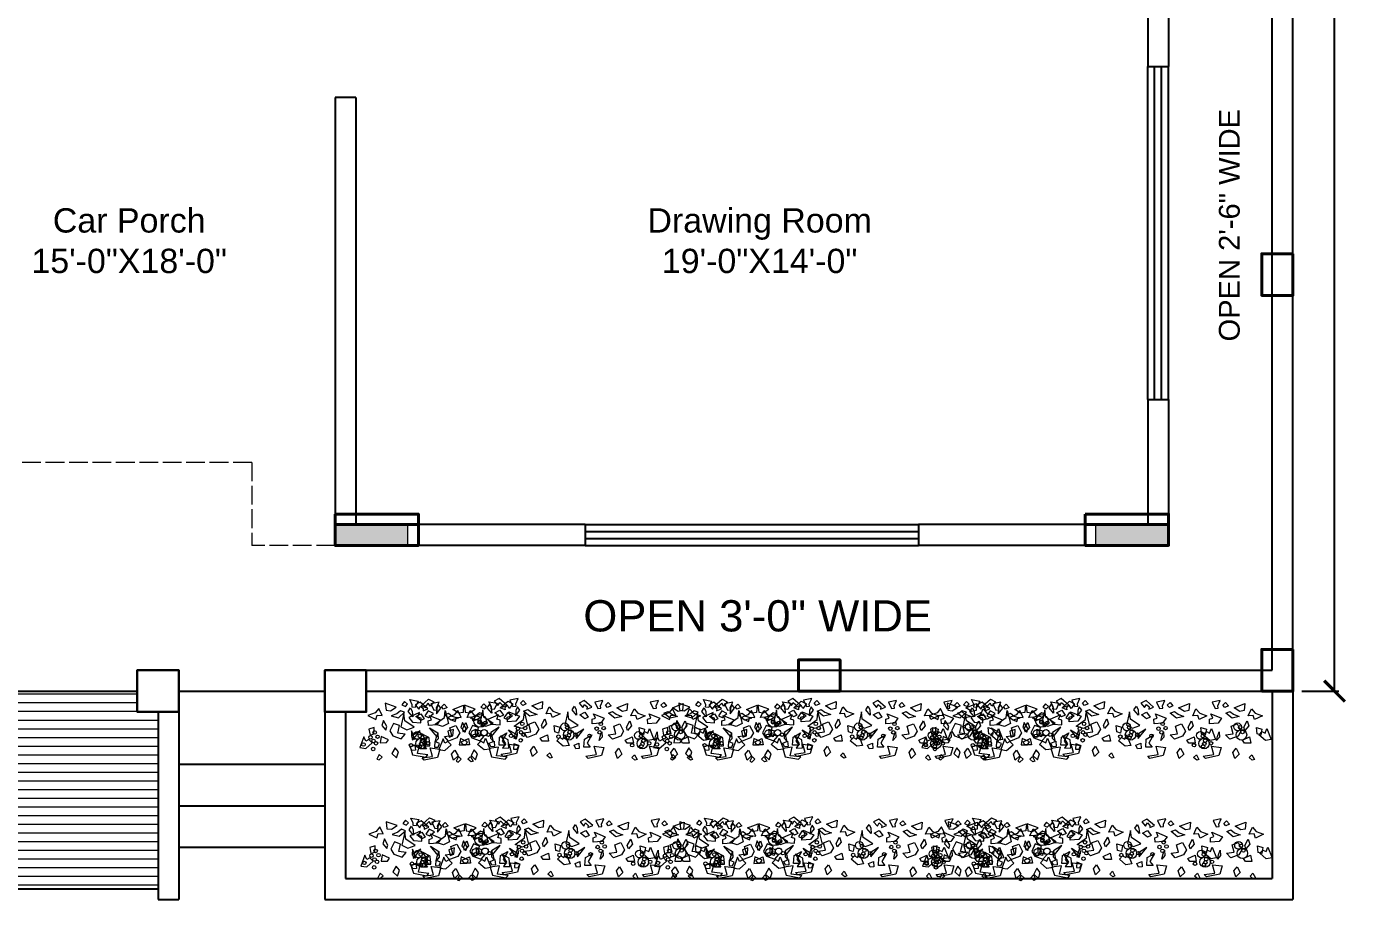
# Model space of a CAD drawing. Header units: inches. Extents: x 127915 to 129493, y -26045 to -25222.
# Drawn here: x 128273.8 to 128657.2, y -26021.8 to -25770.4 of the extents above; entities that cross this region are included whole.
import ezdxf

# ---------------------------------------------------------------- set-up
doc = ezdxf.new("R2010")
doc.units = ezdxf.units.IN
doc.header["$LTSCALE"] = 0.03
doc.header["$MEASUREMENT"] = 0
doc.header["$PDMODE"] = 35
doc.header["$PDSIZE"] = 10
doc.linetypes.add('ACAD_ISO02W100', pattern=[15, 12, -3])
for name, color, linetype, lineweight in [('COL', 170, 'Continuous', 40), ('Col Boundary Wall 9x12', 170, 'Continuous', 30), ('HATCH', 2, 'Continuous', 0), ('LSTREEDC', 3, 'Continuous', 5), ('PROJ', 6, 'ACAD_ISO02W100', 13), ('TREE', 86, 'Continuous', 9), ('windows', 4, 'Continuous', 20)]:
    doc.layers.add(name, color=color, linetype=linetype, lineweight=lineweight)
for name, color, linetype in [('STEP', 220, 'Continuous'), ('STEP @ 1', 220, 'Continuous'), ('WALL', 254, 'Continuous')]:
    doc.layers.add(name, color=color, linetype=linetype)
doc.styles.get("Standard").update_dxf_attribs({"font": 'arial.ttf'})
doc.dimstyles.new('Faisal', dxfattribs={"dimtxt": 10, "dimasz": 6, "dimexe": 1.18, "dimexo": 2.5625, "dimgap": 0.09, "dimtad": 0, "dimtoh": 1, "dimdec": 0, "dimzin": 0, "dimdsep": 46, "dimlunit": 4, "dimtxsty": 'Standard', "dimblk": 'ARCHTICK', "dimcen": 1.34, "dimclrd": 1, "dimclre": 2, "dimadec": 0, "dimazin": 0, "dimtfac": 1, "dimtdec": 0, "dimtofl": 0, "dimtmove": 0, "dimatfit": 3, "dimfxl": 0, "dimtolj": 1, "dimtzin": 0, "dimlwe": 25, "dimarcsym": 0})

# ---------------------------------------------------------------- blocks, each defined once
blk = doc.blocks.new('_ArchTick')
at = {"color": 0, "linetype": 'ByBlock', "const_width": 0.15}
blk.add_lwpolyline([(-0.5, -0.5), (0.5, 0.5)], dxfattribs=at)
blk = doc.blocks.new('*D8')
at = {"layer": 'Defpoints', "color": 0, "ltscale": 15, "transparency": 16777216}
for p in [(128638.66, -25241.81), (128638.66, -25961.81), (128650.66, -25961.81)]:
    blk.add_point(p, dxfattribs=at)
at = {"layer": 'STEP', "color": 2, "lineweight": 25, "ltscale": 15, "transparency": 16777216}
for p, q in [((128641.23, -25241.81), (128651.84, -25241.81)), ((128641.23, -25961.81), (128651.84, -25961.81))]:
    blk.add_line(p, q, dxfattribs=at)
at = {"layer": 'STEP', "color": 1, "lineweight": -2, "ltscale": 15, "transparency": 16777216}
for p, q in [((128650.66, -25241.81), (128650.66, -25593.2)), ((128650.66, -25961.81), (128650.66, -25610.41))]:
    blk.add_line(p, q, dxfattribs=at)
at = {"layer": 'STEP', "color": 1, "lineweight": -2, "ltscale": 15, "transparency": 16777216, "xscale": 6, "yscale": 6, "zscale": 6}
for p, rotation in [((128650.66, -25241.81), 90), ((128650.66, -25961.81), 270)]:
    blk.add_blockref('_ArchTick', p, dxfattribs=dict(at, rotation=rotation))
at = {"layer": 'STEP', "color": 0, "ltscale": 15, "transparency": 16777216, "insert": (128650.66, -25601.81), "char_height": 10, "attachment_point": 5, "rotation": 90}
blk.add_mtext("\\A1;60'", dxfattribs=at)
blk = doc.blocks.new('A$C322008BC')
at = {"layer": 'TREE', "linetype": 'Continuous'}
for points in [[(2.93, 16.71), (5.79, 15.35), (6.27, 16.89), (8.03, 16.75), (6.84, 19.3), (5.53, 17.7)], [(9.17, 21.19), (9.43, 18.65), (11.01, 18.44), (13.05, 19.77)], [(16.13, 21.76), (15.1, 20.55), (16.39, 19.95), (17.14, 20.79)], [(18.29, 19.54), (18.88, 18.24), (19.03, 16.29), (17.4, 18.23)], [(18.8, 19.78), (18.9, 20.64), (17.99, 22.48), (20.95, 21.97), (19.92, 19.66)], [(24.52, 19.2), (21.76, 21.54), (19.94, 20.57), (21.28, 19.01), (21.9, 20.14), (22.85, 19.26), (22.77, 18.47)], [(22.05, 20.21), (24.76, 22.61), (26.61, 21.68), (25.3, 20.08), (24.66, 21.2), (23.72, 20.3), (23.81, 19.51)], [(27.77, 18.84), (27.66, 19.7), (28.54, 21.55), (25.58, 20.98), (26.67, 18.7)], [(28.27, 20.67), (27.7, 19.37), (27.6, 17.41), (29.19, 19.39)], [(30.41, 20.88), (31.46, 19.68), (30.18, 19.06), (29.42, 19.88)], [(37.38, 20.44), (37.17, 17.9), (35.6, 17.65), (33.52, 18.94)], [(37.66, 20.45), (37.92, 17.91), (39.5, 17.69), (41.55, 19.03)], [(44.62, 21.02), (43.59, 19.81), (44.89, 19.21), (45.63, 20.04)], [(46.77, 20.87), (47.36, 19.57), (47.5, 17.62), (45.87, 19.56)], [(47.3, 19.04), (47.39, 19.9), (46.48, 21.73), (49.44, 21.23), (48.41, 18.92)], [(52.99, 20.53), (50.24, 22.87), (48.41, 21.9), (49.75, 20.34), (50.37, 21.47), (51.32, 20.58), (51.25, 19.8)], [(50.55, 19.47), (53.25, 21.87), (55.1, 20.94), (53.79, 19.34), (53.15, 20.46), (52.22, 19.56), (52.3, 18.77)], [(56.25, 20.17), (56.13, 21.02), (57.01, 22.88), (54.06, 22.31), (55.14, 20.02)], [(56.76, 19.93), (56.2, 18.62), (56.09, 16.67), (57.68, 18.65)], [(58.88, 22.2), (59.94, 21.01), (58.65, 20.39), (57.89, 21.21)], [(65.85, 21.77), (65.64, 19.23), (64.07, 18.98), (62, 20.27)], [(72.18, 17.42), (69.35, 16), (68.84, 17.54), (67.08, 17.36), (68.22, 19.93), (69.56, 18.36)], [(77.33, 20.15), (77.92, 18.85), (78.07, 16.9), (76.44, 18.84)], [(83.55, 19.81), (80.8, 22.15), (78.97, 21.18), (80.31, 19.62), (80.93, 20.75), (81.88, 19.86), (81.81, 19.08)], [(86.81, 19.45), (86.7, 20.3), (87.57, 22.16), (84.62, 21.59), (85.7, 19.31)], [(89.45, 21.48), (90.5, 20.29), (89.22, 19.67), (88.45, 20.49)], [(96.42, 21.05), (96.21, 18.51), (94.64, 18.26), (92.56, 19.55)], [(102.75, 16.7), (99.91, 15.28), (99.41, 16.82), (97.65, 16.64), (98.79, 19.21), (100.13, 17.64)], [(106.81, 19.45), (106.69, 20.3), (107.57, 22.16), (104.62, 21.59), (105.7, 19.31)], [(109.44, 21.48), (110.5, 20.29), (109.21, 19.67), (108.45, 20.49)], [(116.41, 21.05), (116.2, 18.51), (114.63, 18.26), (112.56, 19.55)], [(122.75, 16.7), (119.91, 15.28), (119.4, 16.82), (117.64, 16.64), (118.78, 19.21), (120.12, 17.64)], [(8.48, 15.01), (7.91, 13.15), (9.39, 11.53), (9.76, 12.77)], [(11.27, 16.62), (13.87, 15.98), (16.1, 17.93), (14.62, 18.45), (13.32, 17.41)], [(19.59, 12.56), (16.19, 14.87), (15.84, 17.43), (14.77, 12.67), (16.93, 11.62)], [(21.48, 17.8), (17.67, 16.07), (18.96, 14.37), (22.02, 14.18), (22.03, 15.82), (20.82, 16.18)], [(21.97, 17.4), (23.22, 15.59), (21.94, 14.97), (20.14, 16.43)], [(24.64, 18.46), (23.42, 16.63), (24.72, 16.03), (26.49, 17.53)], [(25.14, 16.8), (28.99, 15.15), (27.73, 13.43), (24.68, 13.17), (24.64, 14.82), (25.83, 15.2)], [(27.11, 13.67), (30.47, 16.05), (30.76, 18.62), (31.94, 13.88), (29.8, 12.79)], [(35.37, 15.84), (32.79, 15.14), (30.51, 17.04), (31.98, 17.6), (33.31, 16.58)], [(31.42, 15.97), (34.29, 14.6), (34.76, 16.15), (36.52, 16.01), (35.33, 18.56), (34.02, 16.96)], [(43.71, 16.09), (40.87, 14.67), (40.37, 16.21), (38.61, 16.03), (39.75, 18.6), (41.09, 17.04)], [(39.77, 15.88), (42.36, 15.24), (44.6, 17.19), (43.12, 17.71), (41.81, 16.67)], [(48.06, 13.89), (44.66, 16.2), (44.32, 18.76), (43.24, 14), (45.4, 12.95)], [(49.97, 17.06), (46.16, 15.33), (47.45, 13.63), (50.51, 13.44), (50.52, 15.08), (49.32, 15.44)], [(50.44, 18.73), (51.69, 16.92), (50.41, 16.3), (48.61, 17.76)], [(53.13, 17.72), (51.91, 15.89), (53.21, 15.29), (54.98, 16.79)], [(53.61, 18.13), (57.46, 16.48), (56.21, 14.76), (53.15, 14.5), (53.11, 16.14), (54.3, 16.53)], [(55.61, 12.93), (58.96, 15.31), (59.25, 17.88), (60.43, 13.14), (58.29, 12.05)], [(63.08, 14.46), (64.45, 11.79), (63.38, 10.01), (60.44, 8.89), (58.92, 10.53), (61.6, 10.92), (60.87, 13.62)], [(63.84, 17.17), (61.26, 16.47), (58.99, 18.37), (60.45, 18.93), (61.78, 17.91)], [(66.67, 15.61), (67.27, 13.76), (65.83, 12.11), (65.43, 13.34)], [(78.63, 13.17), (75.23, 15.48), (74.88, 18.04), (73.8, 13.28), (75.96, 12.23)], [(81.01, 18.01), (82.26, 16.2), (80.98, 15.58), (79.18, 17.04)], [(84.18, 17.41), (88.02, 15.76), (86.77, 14.04), (83.72, 13.78), (83.67, 15.42), (84.87, 15.81)], [(94.41, 16.45), (91.83, 15.75), (89.55, 17.65), (91.02, 18.21), (92.35, 17.19)], [(97.23, 14.89), (97.84, 13.04), (96.4, 11.39), (95.99, 12.62)], [(104.17, 17.41), (108.02, 15.76), (106.77, 14.04), (103.71, 13.78), (103.67, 15.42), (104.86, 15.81)], [(114.4, 16.45), (111.82, 15.75), (109.55, 17.65), (111.02, 18.21), (112.34, 17.19)], [(117.23, 14.89), (117.83, 13.04), (116.39, 11.39), (115.99, 12.62)], [(3.23, 11.84), (3.67, 9.69), (5.01, 10.18), (5.2, 12.49)], [(12.09, 13.93), (10.78, 11.24), (11.88, 9.48), (14.84, 8.42), (16.33, 10.09), (13.65, 10.43), (14.31, 13.14)], [(18.66, 11.25), (18.55, 9.3), (19.66, 8.08), (19.3, 9.59)], [(18.97, 7.9), (21.67, 11.27), (18.66, 9.37)], [(22.27, 10.18), (24.01, 7.29), (22.89, 5.77), (25.21, 5.84), (24.95, 8.74)], [(27.83, 9.03), (25.06, 12.34), (28.11, 10.5)], [(28.1, 10.32), (28.24, 8.37), (27.16, 7.13), (27.49, 8.64)], [(34.61, 13.13), (35.98, 10.47), (34.91, 8.68), (31.97, 7.57), (30.44, 9.2), (33.12, 9.59), (32.4, 12.29)], [(31.73, 11.1), (32.16, 8.95), (33.5, 9.44), (33.69, 11.75)], [(36.97, 14.27), (36.41, 12.41), (37.88, 10.79), (38.26, 12.03)], [(38.19, 14.28), (38.8, 12.43), (37.36, 10.78), (36.96, 12.01)], [(40.58, 13.19), (39.27, 10.5), (40.37, 8.74), (43.33, 7.68), (44.83, 9.35), (42.14, 9.69), (42.8, 12.4)], [(43.5, 11.22), (43.11, 9.06), (41.77, 9.52), (41.53, 11.83)], [(47.15, 10.51), (47.05, 8.56), (48.15, 7.34), (47.79, 8.84)], [(47.45, 9.23), (50.14, 12.6), (47.13, 10.7)], [(52.98, 10.49), (51.29, 7.57), (52.45, 6.07), (50.13, 6.09), (50.33, 9.01)], [(56.32, 8.29), (53.56, 11.6), (56.61, 9.76)], [(56.57, 11.65), (56.71, 9.69), (55.63, 8.46), (55.96, 9.96)], [(67.56, 9.86), (68, 7.54), (65.68, 7.56), (65, 8.61)], [(71.98, 12.55), (71.59, 10.39), (70.24, 10.85), (70, 13.16)], [(73.8, 9.89), (75.35, 6), (73.24, 5.67), (70.9, 7.64), (72.03, 8.84), (73.15, 8.26)], [(78.01, 8.51), (80.7, 11.88), (77.69, 9.98)], [(83.54, 9.77), (81.86, 6.85), (83.01, 5.35), (80.69, 5.37), (80.89, 8.29)], [(87.13, 10.93), (87.28, 8.97), (86.2, 7.74), (86.53, 9.24)], [(93.64, 13.74), (95.01, 11.07), (93.95, 9.29), (91.01, 8.18), (89.48, 9.81), (92.16, 10.2), (91.44, 12.9)], [(102.54, 11.83), (102.15, 9.67), (100.8, 10.13), (100.56, 12.44)], [(104.33, 12.03), (105.88, 8.14), (103.78, 7.81), (101.44, 9.79), (102.57, 10.98), (103.69, 10.41)], [(107.13, 10.93), (107.27, 8.97), (106.19, 7.74), (106.52, 9.24)], [(113.64, 13.74), (115.01, 11.07), (113.94, 9.29), (111.01, 8.18), (109.48, 9.81), (112.16, 10.2), (111.44, 12.9)], [(122.54, 11.83), (122.15, 9.67), (120.8, 10.13), (120.56, 12.44)], [(124.33, 12.03), (125.88, 8.14), (123.78, 7.81), (121.43, 9.79), (122.56, 10.98), (123.68, 10.41)], [(1.47, 9.14), (0, 5.22), (2.11, 4.93), (4.41, 6.96), (3.25, 8.13), (2.15, 7.53)], [(7.7, 9.24), (7.32, 6.91), (9.64, 6.98), (10.29, 8.05)], [(12.69, 5.14), (11.56, 3.07), (13.22, 1.52), (13.88, 3.69)], [(18.07, 5.56), (18.98, 2.63), (23.79, 1.74), (24.54, 2.57), (20.74, 3.03), (21.5, 6.06)], [(19.85, 6.23), (20, 4.28), (18.7, 4.2), (18.11, 5.5)], [(24.51, 9.17), (22.82, 6.25), (23.98, 4.75), (21.66, 4.77), (21.86, 7.68)], [(28.8, 4.64), (27.95, 1.69), (23.16, 0.7), (22.39, 1.52), (26.18, 2.05), (25.36, 5.06)], [(26.98, 7.34), (26.88, 5.38), (28.18, 5.33), (28.74, 6.64)], [(29.96, 8.4), (28.49, 4.48), (30.6, 4.19), (32.9, 6.22), (31.75, 7.39), (30.64, 6.79)], [(36.2, 8.5), (35.81, 6.17), (38.13, 6.24), (38.79, 7.31)], [(39.09, 8.53), (39.52, 6.21), (37.2, 6.23), (36.53, 7.29)], [(45.32, 8.56), (46.87, 4.67), (44.77, 4.34), (42.43, 6.32), (43.56, 7.51), (44.68, 6.94)], [(46.56, 4.82), (47.47, 1.89), (52.29, 1), (53.04, 1.83), (49.24, 2.29), (50, 5.32)], [(48.33, 7.56), (48.47, 5.61), (47.17, 5.53), (46.58, 6.83)], [(50.76, 9.44), (52.51, 6.55), (51.39, 5.03), (53.7, 5.1), (53.44, 8)], [(57.28, 5.97), (56.43, 3.02), (51.63, 2.03), (50.86, 2.85), (54.65, 3.38), (53.83, 6.39)], [(55.48, 6.59), (55.37, 4.64), (56.67, 4.59), (57.23, 5.9)], [(62.66, 5.66), (63.83, 3.61), (62.2, 2.02), (61.5, 4.18)], [(78.89, 6.84), (79.04, 4.89), (77.74, 4.81), (77.15, 6.11)], [(87.84, 5.25), (86.99, 2.3), (82.19, 1.31), (81.43, 2.13), (85.22, 2.66), (84.4, 5.67)], [(93.23, 4.94), (94.4, 2.89), (92.77, 1.3), (92.06, 3.46)], [(98.13, 9.14), (98.56, 6.82), (96.24, 6.84), (95.56, 7.89)], [(107.84, 5.25), (106.99, 2.3), (102.19, 1.31), (101.43, 2.13), (105.21, 2.66), (104.39, 5.67)], [(113.23, 4.94), (114.39, 2.89), (112.77, 1.3), (112.06, 3.46)], [(118.12, 9.14), (118.56, 6.82), (116.24, 6.84), (115.56, 7.89)], [(7.01, 2.69), (6.17, 1), (6.91, 0.74), (8.03, 1.72)], [(34.19, 4.33), (35.36, 2.28), (33.73, 0.7), (33.03, 2.85)], [(35.51, 1.95), (34.66, 0.26), (35.4, 0), (36.52, 0.98)], [(39.91, 2), (40.79, 0.33), (40.06, 0.05), (38.92, 1)], [(41.18, 4.4), (40.05, 2.33), (41.71, 0.78), (42.38, 2.94)], [(68.39, 3.33), (69.27, 1.65), (68.53, 1.38), (67.39, 2.33)], [(98.95, 2.61), (99.83, 0.93), (99.1, 0.66), (97.96, 1.61)], [(118.95, 2.61), (119.83, 0.93), (119.09, 0.66), (117.95, 1.61)]]:
    blk.add_lwpolyline(points, close=True, dxfattribs=at)
at = {"layer": 'TREE', "color": 20}
for centre, radius in [((43.27, 14.83), 2.27), ((43.14, 14.59), 0.63), ((43.14, 14.28), 0.63), ((45.27, 14.13), 0.63), ((58.5, 13.77), 0.63), ((86.82, 13.77), 0.63), ((5.35, 10.65), 0.63), ((6.39, 9.11), 0.63), ((20.69, 9.57), 1.39), ((21.59, 9.37), 0.63), ((41.38, 10.3), 1.26), ((41.24, 9.44), 0.63), ((44.78, 10.55), 1.13), ((44.37, 13.68), 0.63), ((44.37, 13.32), 0.63), ((46.3, 9.86), 0.63), ((54.45, 9.46), 0.63), ((56.98, 12.04), 0.63), ((58.08, 10.68), 0.63), ((58.99, 9.86), 0.63), ((59.53, 12.23), 0.63), ((71.57, 9.17), 0.63), ((73.83, 12.69), 1.39), ((75.22, 9.8), 1.89), ((74.74, 12.49), 0.63), ((75.27, 9.65), 0.63), ((75.58, 10.8), 0.63), ((77.69, 9.86), 0.63), ((82.77, 9.46), 0.63), ((85.3, 12.04), 0.63), ((86.39, 10.68), 0.63), ((87.85, 12.23), 0.63), ((100.35, 9.57), 1.39), ((101.26, 9.37), 0.63), ((113.78, 12.69), 1.39), ((115.17, 9.8), 1.89), ((114.69, 12.49), 0.63), ((115.53, 10.8), 0.63), ((1.3, 6.34), 0.63), ((3.83, 8.92), 0.63), ((4.81, 4.72), 0.63), ((4.93, 7.56), 0.63), ((5.84, 6.74), 0.63), ((18.42, 6.05), 0.63), ((22.07, 6.68), 1.89), ((21.7, 5.69), 0.63), ((22.12, 6.53), 0.63), ((22.44, 7.68), 0.63), ((24.54, 6.74), 0.63), ((57.96, 7.84), 0.63), ((74.85, 8.81), 0.63), ((98.09, 6.05), 0.63), ((101.74, 6.68), 1.89), ((101.37, 5.69), 0.63), ((101.79, 6.53), 0.63), ((102.1, 7.68), 0.63), ((104.21, 6.74), 0.63)]:
    blk.add_circle(centre, radius, dxfattribs=at)

msp = doc.modelspace()

# ---------------------------------------------------------------- hatches: boundary and pattern name
at = {"layer": 'HATCH'}
h = msp.add_hatch(dxfattribs=at)
h.set_pattern_fill('ANSI31', color=256, scale=20, angle=135)
h.set_pattern_definition([(180, (103052.43, -6490.1298), (-2e-16, -2.5), [])])
h.paths.add_polyline_path([(128311.66, -26018.81), (128311.66, -25967.81), (128305.66, -25967.81), (128305.66, -25961.81), (128185.66, -25961.81), (128185.66, -25967.81), (128179.66, -25967.81), (128179.66, -26018.81)])
at = {"layer": 'LSTREEDC'}
h = msp.add_hatch(color=256, dxfattribs=at)
h.dxf.hatch_style = 1
h.paths.add_polyline_path([(128362.66, -25913.81), (128362.66, -25919.81), (128383.66, -25919.81), (128383.66, -25913.81)])
h = msp.add_hatch(color=256, dxfattribs=at)
h.dxf.hatch_style = 1
h.paths.add_polyline_path([(128581.81, -25913.81), (128581.81, -25919.81), (128602.81, -25919.81), (128602.81, -25913.81)])

# ---------------------------------------------------------------- linework, layer by layer
at = {"layer": 'COL', "color": 3, "linetype": 'Continuous', "lineweight": 40, "ltscale": 0.2}
for points in [[(128638.66, -25835.81), (128629.66, -25835.81), (128629.66, -25847.81), (128638.66, -25847.81)], [(128638.66, -25949.81), (128629.66, -25949.81), (128629.66, -25961.81), (128638.66, -25961.81)], [(128508.16, -25961.81), (128508.16, -25952.81), (128496.16, -25952.81), (128496.16, -25961.81)]]:
    msp.add_lwpolyline(points, close=True, dxfattribs=at)
at = {"layer": 'COL', "linetype": 'Continuous', "lineweight": 40, "ltscale": 0.2}
for points in [[(128386.66, -25913.81), (128386.66, -25919.81), (128362.66, -25919.81), (128362.66, -25913.81)], [(128602.81, -25913.81), (128602.81, -25919.81), (128578.81, -25919.81), (128578.81, -25913.81)]]:
    msp.add_lwpolyline(points, close=True, dxfattribs=at)
at = {"layer": 'Col Boundary Wall 9x12', "color": 1, "linetype": 'Continuous', "lineweight": 40, "ltscale": 0.2}
for points in [[(128362.66, -25910.81), (128362.66, -25919.81), (128386.66, -25919.81), (128386.66, -25910.81)], [(128578.81, -25910.81), (128578.81, -25919.81), (128602.81, -25919.81), (128602.81, -25910.81)]]:
    msp.add_lwpolyline(points, close=True, dxfattribs=at)
at = {"layer": 'Col Boundary Wall 9x12', "linetype": 'Continuous', "ltscale": 0.2}
for points in [[(128317.66, -25955.81), (128305.66, -25955.81), (128305.66, -25967.81), (128317.66, -25967.81)], [(128371.66, -25955.81), (128359.66, -25955.81), (128359.66, -25967.81), (128371.66, -25967.81)]]:
    msp.add_lwpolyline(points, close=True, dxfattribs=at)
at = {"layer": 'LSTREEDC'}
for points in [[(128362.66, -25913.81), (128362.66, -25919.81), (128383.66, -25919.81), (128383.66, -25913.81)], [(128581.81, -25913.81), (128581.81, -25919.81), (128602.81, -25919.81), (128602.81, -25913.81)]]:
    msp.add_lwpolyline(points, close=True, dxfattribs=at)
at = {"layer": 'PROJ', "ltscale": 15}
for p, q in [((128338.66, -25895.91), (128152.66, -25895.91)), ((128338.66, -25895.91), (128338.66, -25919.81)), ((128362.66, -25919.81), (128338.66, -25919.81))]:
    msp.add_line(p, q, dxfattribs=at)
at = {"layer": 'STEP', "ltscale": 15}
for p, q in [((128596.81, -25877.81), (128596.81, -25781.81)), ((128598.81, -25877.81), (128598.81, -25781.81)), ((128600.81, -25877.81), (128600.81, -25781.81)), ((128602.81, -25877.81), (128602.81, -25781.81)), ((128434.74, -25913.81), (128530.74, -25913.81)), ((128434.74, -25915.81), (128530.74, -25915.81)), ((128434.74, -25917.81), (128530.74, -25917.81)), ((128434.74, -25919.81), (128530.74, -25919.81)), ((128185.66, -25961.81), (128305.66, -25961.81)), ((128317.66, -25961.81), (128359.66, -25961.81)), ((128632.66, -25961.81), (128632.66, -26015.81)), ((128638.66, -25961.81), (128638.66, -26021.81)), ((128311.66, -25967.81), (128311.66, -26021.81)), ((128317.66, -25967.81), (128317.66, -26021.81)), ((128359.66, -25967.81), (128359.66, -26021.81)), ((128365.66, -25967.81), (128365.66, -26015.81)), ((128317.66, -25982.81), (128359.66, -25982.81)), ((128317.66, -25994.81), (128359.66, -25994.81)), ((128317.66, -26006.81), (128359.66, -26006.81)), ((128365.66, -26015.81), (128632.66, -26015.81)), ((128179.66, -26018.81), (128311.66, -26018.81)), ((128311.66, -26021.81), (128317.66, -26021.81)), ((128359.66, -26021.81), (128638.66, -26021.81))]:
    msp.add_line(p, q, dxfattribs=at)
at = {"layer": 'WALL'}
for p, q in [((128638.66, -25961.81), (128638.66, -25241.81)), ((128632.66, -25955.81), (128632.66, -25247.81)), ((128602.81, -25739.81), (128602.81, -25781.81)), ((128596.81, -25745.81), (128596.81, -25781.81)), ((128596.81, -25781.81), (128602.81, -25781.81)), ((128362.66, -25790.81), (128362.66, -25919.81)), ((128368.66, -25790.81), (128362.66, -25790.81)), ((128368.66, -25790.81), (128368.66, -25913.81)), ((128596.81, -25877.81), (128596.81, -25913.81)), ((128596.81, -25877.81), (128602.81, -25877.81)), ((128602.81, -25877.81), (128602.81, -25919.81)), ((128434.74, -25913.81), (128368.66, -25913.81)), ((128434.74, -25913.81), (128434.74, -25919.81)), ((128596.81, -25913.81), (128530.74, -25913.81)), ((128530.74, -25913.81), (128530.74, -25919.81)), ((128434.74, -25919.81), (128362.66, -25919.81)), ((128602.81, -25919.81), (128530.74, -25919.81)), ((128371.66, -25955.81), (128632.66, -25955.81)), ((128371.66, -25961.81), (128638.66, -25961.81))]:
    msp.add_line(p, q, dxfattribs=at)
for points in [[(128305.66, -25967.81), (128317.66, -25967.81), (128317.66, -25955.81), (128305.66, -25955.81)], [(128359.66, -25967.81), (128371.66, -25967.81), (128371.66, -25955.81), (128359.66, -25955.81)]]:
    msp.add_lwpolyline(points, close=True, dxfattribs=at)

# ---------------------------------------------------------------- block references
at = {"layer": 'windows', "xscale": 0.7999999999883585, "yscale": 0.7999999999883585, "zscale": 0.7999999999883585}
for p in [(128369.79, -25982.24), (128454.39, -25982.24), (128531.68, -25982.24), (128370.07, -26016.37), (128454.67, -26016.37), (128531.96, -26016.37)]:
    msp.add_blockref('A$C322008BC', p, dxfattribs=at)

# ---------------------------------------------------------------- texts
at = {"insert": (128617.32, -25827.57), "char_height": 6, "width": 152.2581, "attachment_point": 2, "rotation": 90}
msp.add_mtext('OPEN 2\'-6" WIDE', dxfattribs=at)
at = {"attachment_point": 2}
for s, insert, char_height, width in [('Car Porch\\P15\'-0"X18\'-0"', (128303.33, -25822.69), 7, 80.454), ('Drawing Room\\P19\'-0"X14\'-0"', (128484.99, -25822.69), 7, 80.454), ('OPEN 3\'-0" WIDE', (128484.43, -25935.61), 9, 140.2581)]:
    msp.add_mtext(s, dxfattribs=dict(at, insert=insert, char_height=char_height, width=width))

# ---------------------------------------------------------------- dimensions: what is measured, and where the dimension line sits
at = {"layer": 'STEP @ 1', "ltscale": 15}
dim = msp.add_linear_dim(base=(128650.66, -25961.81), p1=(128638.66, -25241.81), p2=(128638.66, -25961.81), angle=90, dimstyle='Faisal', override={"dimscale": 1, "dimtix": 0, "dimtofl": 0, "dimtmove": 0, "dimatfit": 3, "dimfxl": 0.18}, dxfattribs=at)
dim.commit()
dim.dimension.update_dxf_attribs({"geometry": '*D8', "text_midpoint": (128650.66, -25601.81)})

doc.saveas('drawing.dxf')
